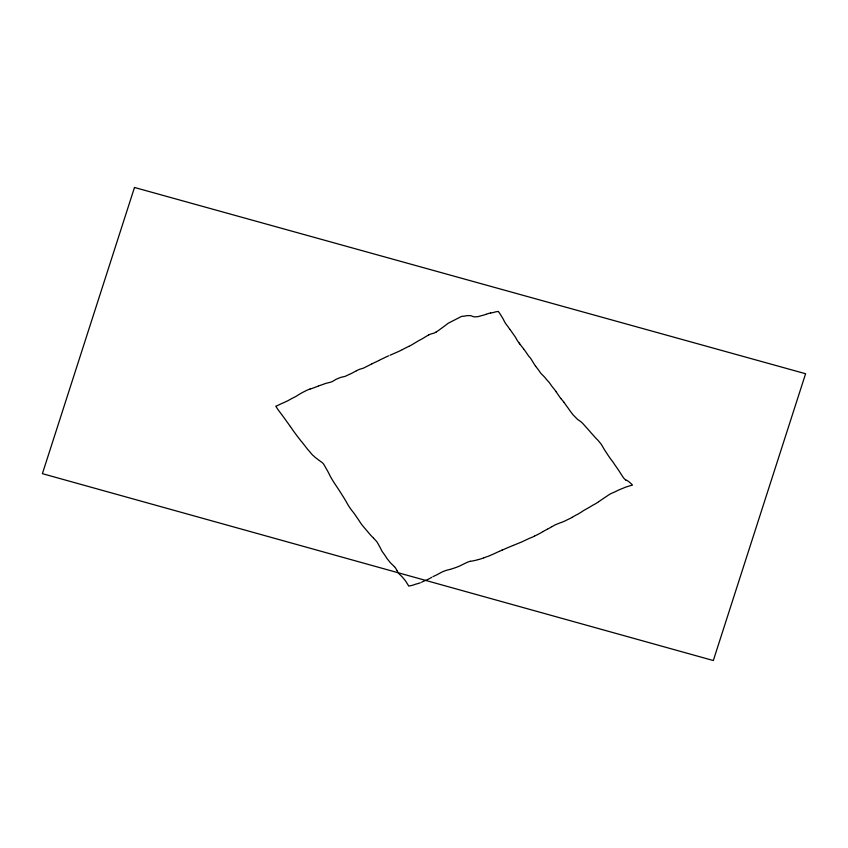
<?xml version="1.0" encoding="UTF-8"?>
<svg xmlns="http://www.w3.org/2000/svg" width="848" height="848" viewBox="0 0 848 848"><rect width="100%" height="100%" fill="white"/><g stroke="black" fill="none" stroke-linecap="round" stroke-linejoin="round"><path stroke-width="1.27" d="M598.752 501.666L604.476 497.755A36.369 16.907 -34.8 0 1 605.472 497.087L606.458 496.43A37.545 17.448 -34.8 0 0 607.2 495.942L608.694 494.925A10.473 4.865 -34.8 0 1 611.366 493.398L611.843 493.197A24.963 11.596 -34.8 0 1 612.542 492.9L613.719 492.412A22.525 10.473 -34.8 0 0 616.083 491.31L617.28 490.706A24.051 11.183 -34.8 0 1 620.842 489.105L621.764 488.755A28.037 13.038 -34.8 0 0 622.93 488.278L624.806 487.483A19.451 9.042 -34.8 0 1 627.594 486.498L632.513 485.056L629.545 482.215A34.715 13.345 67.8 0 1 629.078 481.865L628.304 481.282A21.751 8.363 67.8 0 0 626.704 480.371L625.729 479.873M598.508 501.836L598.253 502.005A17.893 8.321 -34.8 0 1 594.819 504.147L593.621 504.772A13.43 6.243 -34.8 0 0 592.89 505.175L591.671 505.917A28.567 13.282 -34.8 0 1 590.929 506.351L589.71 507.062A15.921 7.399 -34.8 0 0 588.978 507.507L585.586 509.447A12.667 5.883 -34.8 0 0 583.148 510.846L581.654 511.842A20.394 9.476 -34.8 0 1 577.265 514.471L576.555 514.821A26.871 12.487 -34.8 0 0 575.834 515.192A21.666 10.07 -34.8 0 0 573.651 516.453L573.407 516.602M436.222 331.971L434.748 332.787A5.788 2.692 -34.8 0 1 434.038 333.105L430.858 334.038A7.197 3.35 -34.8 0 0 428.749 334.886M427.54 335.585L428.749 334.896M427.053 335.882L425.59 336.741A20.543 9.551 -34.8 0 0 424.848 337.197L423.375 338.119A21.126 9.826 -34.8 0 1 421.191 339.338L419.749 340.101A24.624 11.448 -34.8 0 0 418.053 341.066L413.909 343.546A36.729 17.066 -34.8 0 0 413.167 344.002L411.693 344.903A17.331 8.056 -34.8 0 1 409.054 346.249M543.102 531.548L544.564 530.7A30.634 14.236 -34.8 0 1 547.458 529.131M542.858 531.696L540.674 532.947A34.026 15.815 -34.8 0 1 538.501 534.102L537.547 534.579M430.318 578.103L431.77 577.308M432.978 576.64L436.063 575.177A16.525 7.685 -34.8 0 0 438.935 573.672L439.911 573.131A18.592 8.639 -34.8 0 1 443.96 571.202A22.26 10.346 -34.8 0 1 447.193 570.1L449.684 569.474M552.037 526.64L552.525 526.364A27.062 12.582 -34.8 0 0 554.719 525.06L559.881 522.93A16.26 7.558 -34.8 0 0 560.804 522.633L561.726 522.315A21.412 9.953 -34.8 0 1 562.415 522.082L565.701 520.63A22.716 10.558 -34.8 0 1 568.351 519.273L569.538 518.722A17.172 7.982 -34.8 0 0 572.188 517.354M551.56 526.905L551.317 527.032A31.281 14.533 -34.8 0 0 550.585 527.435L549.864 527.859A28.334 13.165 -34.8 0 1 549.133 528.262A16.292 7.568 -34.8 0 1 548.412 528.654L547.935 528.898M378.897 360.474L379.618 360.093A23.097 10.738 -34.8 0 1 381.293 359.245L382.48 358.715A19.197 8.925 -34.8 0 0 383.423 358.269L384.854 357.559A29.245 13.589 -34.8 0 1 387.472 356.33L388.649 355.831M378.653 360.601L378.176 360.845A28.684 13.335 -34.8 0 1 375.791 362.011L373.904 362.87A22.271 10.356 -34.8 0 0 372.473 363.58L371.996 363.824M402.365 349.62L406.68 347.394A27.942 12.985 -34.8 0 1 408.111 346.705L408.821 346.376M402.122 349.736L400.691 350.478A31.122 14.469 -34.8 0 1 397.595 351.931L391.469 354.612M356.404 370.799L356.881 370.555A27.846 12.943 -34.8 0 1 357.835 370.067A9.816 4.558 -34.8 0 1 360.411 369.028L361.778 368.668A10.091 4.685 -34.8 0 0 364.099 367.82L371.032 364.311A35.923 16.695 -34.8 0 0 371.753 363.951M356.16 370.926L354.962 371.551A33.984 15.794 -34.8 0 0 353.998 372.06L352.789 372.728A20.606 9.572 -34.8 0 1 350.394 373.957L349.917 374.148M534.441 536.148L537.314 534.696M524.742 540.547L528.071 538.946A28.175 13.091 -34.8 0 1 530.424 537.929L531.357 537.558A20.999 9.763 -34.8 0 0 534.441 536.169M524.022 540.886L523.311 541.225A24.295 11.289 -34.8 0 1 521.425 542.073L520.958 542.264M421.53 582.247L424.382 580.912A16.324 7.59 -34.8 0 1 425.325 580.509L426.491 580.032A16.409 7.632 -34.8 0 0 429.597 578.506M420.343 582.809L417.587 583.689A16.663 7.738 -34.8 0 0 415.308 584.304L414.153 584.717A17.935 8.332 -34.8 0 1 411.619 585.502L408.747 586.053L408.333 585.417A17.501 6.731 67.8 0 1 407.803 584.579L406.87 583.011A22.069 8.48 67.8 0 0 406.34 582.12L406.203 581.908A12.709 4.887 67.8 0 0 404.655 579.82L403.934 578.961A31.27 12.02 67.8 0 1 403.51 578.442L402.789 577.573A20.606 7.918 67.8 0 0 401.316 576.025L399.079 573.863A6.148 2.364 67.8 0 1 398.094 572.506L396.906 570.397M502.408 550.013L501.698 550.331M390.059 355.227L391.002 354.824M349.45 374.35L348.984 374.551A14.109 6.561 -34.8 0 0 348.507 374.774A22.292 10.356 -34.8 0 0 347.797 375.113L345.422 376.236A5.713 2.661 -34.8 0 1 344.733 376.48L341.574 377.159A18.476 8.586 -34.8 0 0 338.564 378.25L336.2 379.268A5.554 2.576 -34.8 0 0 335.479 379.671L332.543 381.441A5.258 2.438 -34.8 0 1 331.61 381.844L329.554 382.448M499.578 551.253L506.892 548.041A34.185 15.889 -34.8 0 1 507.592 547.734L513.22 545.423M499.345 551.348L498.645 551.645A24.634 11.448 -34.8 0 0 497.225 552.271L495.084 553.299A32.881 15.285 -34.8 0 1 493.663 553.935L492.487 554.444A27.952 12.996 -34.8 0 0 491.787 554.751L490.833 555.186A21.423 9.953 -34.8 0 1 488.024 556.33L487.791 556.405M520.481 542.455L513.453 545.328M318.742 385.904L324.996 383.678A25.355 11.787 -34.8 0 1 325.696 383.444L325.918 383.37A10.589 4.929 -34.8 0 1 326.607 383.179L327.964 382.872A15.285 7.102 -34.8 0 0 328.642 382.702L329.098 382.575M318.286 386.073L313.845 387.769A34.821 16.186 -34.8 0 0 313.145 388.055L309.923 389.137M485.999 314.343L486.932 314.004A19.122 8.883 -34.8 0 1 490.579 312.986M487.102 556.648L486.869 556.733A29.733 13.822 -34.8 0 0 485.936 557.072L485.003 557.422A26.246 12.201 -34.8 0 1 484.081 557.761L483.848 557.836M483.614 557.92L481.993 558.482A31.832 14.798 -34.8 0 1 481.304 558.737A13.229 6.148 -34.8 0 1 480.615 558.959L479.936 559.15M478.336 559.595L479.247 559.33M477.88 559.722L477.657 559.786A31.291 14.543 -34.8 0 1 476.067 560.199L472.908 560.899A28.525 13.261 -34.8 0 1 471.573 561.143L470.237 561.355M450.14 569.358L450.818 569.178A13.685 6.36 -34.8 0 0 451.73 568.902L452.885 568.52A31.609 14.692 -34.8 0 1 453.574 568.287L454.496 567.99A29.468 13.695 -34.8 0 0 456.807 567.164L457.04 567.068A29.51 13.716 -34.8 0 0 461.291 565.213L462.012 564.842A33.273 15.465 -34.8 0 1 462.966 564.376L466.061 562.881A12.476 5.798 -34.8 0 1 470.269 561.281M490.568 313.018L492.137 312.742A18.974 8.819 -34.8 0 0 493.928 312.361L495.306 311.947A9.71 4.516 -34.8 0 1 495.974 311.788L497.935 311.492M498.062 311.481L498.317 311.449A15.137 5.819 67.8 0 1 500.331 314.385L502.228 317.417A9.646 3.71 67.8 0 1 503.542 319.728L504.306 321.286A11.448 4.399 67.8 0 0 506.616 324.89L507.178 325.632A26.733 10.282 67.8 0 1 507.613 326.183A15.805 6.074 67.8 0 1 508.037 326.756L508.588 327.54A33.581 12.911 67.8 0 0 509.288 328.515L509.712 329.077M394.437 566.676L391.447 563.782A19.727 7.59 67.8 0 1 389.688 561.917L388.978 560.994A25.09 9.646 67.8 0 0 388.543 560.454L387.684 559.404A13.674 5.258 67.8 0 1 386.296 557.433L385.617 556.362A20.267 7.791 67.8 0 0 383.953 553.956L382.278 551.635A5.533 2.131 67.8 0 1 381.876 550.967L381.102 549.44A25.504 9.805 67.8 0 0 379.692 546.716L378.25 544.087A28.27 10.865 67.8 0 0 377.72 543.144L377.053 542.042A5.342 2.056 67.8 0 0 376.629 541.459L375.017 539.731A24.974 9.604 67.8 0 1 374.275 538.968L373.544 538.151M536.36 367.195L535.65 366.294M560.804 398.475L562.68 400.68A20.575 7.908 67.8 0 1 564.111 402.461M518.934 342.772L517.81 341.267A7.59 2.915 67.8 0 1 517.397 340.631L517.004 339.953A27.74 10.664 67.8 0 1 516.602 339.242L515.679 337.61A17.925 6.89 67.8 0 0 514.439 335.755L511.662 331.801M290.376 426.555L284.928 418.954A26.659 10.25 67.8 0 0 284.091 417.778L283.529 417.025A34.821 13.388 67.8 0 1 282.978 416.273L282.554 415.69A26.723 10.271 67.8 0 0 281.854 414.736L281.144 413.824A36.347 13.981 67.8 0 1 280.72 413.273L278.748 410.623A25.726 9.89 67.8 0 1 277.084 408.217L275.791 406.181L276.3 406.001A13.027 6.053 -34.8 0 0 277.625 405.492L279.999 404.337A20.914 9.72 -34.8 0 1 281.43 403.659L283.539 402.747A35.595 16.547 -34.8 0 0 285.204 401.984L287.112 401.072A23.225 10.791 -34.8 0 0 288.299 400.479A11.83 5.501 -34.8 0 0 288.786 400.214L290.239 399.387A25.737 11.967 -34.8 0 1 292.412 398.221L295.761 396.525A8.978 4.176 -34.8 0 0 296.493 396.09L297.966 395.147A23.68 11.003 -34.8 0 1 299.683 394.097L301.135 393.249A29.542 13.738 -34.8 0 1 303.075 392.189L305.238 391.087A18.624 8.66 -34.8 0 1 309.944 389.062M509.987 329.459L511.386 331.398M523.598 348.857L523.46 348.666A16.525 6.349 67.8 0 0 522.039 346.874L520.057 344.309M523.735 349.047L524.17 349.641A34.005 13.08 67.8 0 0 524.594 350.213L525.304 351.167A13.473 5.183 67.8 0 1 525.845 351.952L528.601 355.99A6.869 2.639 67.8 0 0 529.035 356.51L529.915 357.453A7.621 2.936 67.8 0 1 531.314 359.393L533.063 362.255A22.387 8.607 67.8 0 1 533.604 363.124L534.145 364.004A16.409 6.307 67.8 0 0 535.639 366.325M564.111 402.482L564.938 403.68A33.083 12.72 67.8 0 0 565.351 404.284L566.888 406.425A29.701 11.427 67.8 0 0 567.45 407.188L568.149 408.132A13.345 5.13 67.8 0 1 568.573 408.715L569.4 409.934A14.851 5.713 67.8 0 0 569.814 410.527L572.633 414.301A9.614 3.699 67.8 0 0 573.206 414.99L577.361 419.188A9.71 3.731 67.8 0 0 577.827 419.58L579.544 420.746A27.666 10.632 67.8 0 1 582.597 423.279L584.505 425.389A35.68 13.716 67.8 0 1 585.237 426.215L588.883 430.286A22.949 8.83 67.8 0 1 589.901 431.42L590.621 432.3A31.736 12.201 67.8 0 0 592.074 433.953L592.805 434.748A34.376 13.218 67.8 0 1 593.536 435.554L594.692 436.9A22.345 8.586 67.8 0 0 595.72 438.024L597.204 439.518A20.617 7.929 67.8 0 0 597.957 440.25L601.105 444.108A15.052 5.788 67.8 0 1 602.451 446.281L603.246 447.68A32.733 12.582 67.8 0 0 605.122 450.786L608.419 455.779A35.69 13.727 67.8 0 0 608.97 456.574L610.645 458.938A26.362 10.134 67.8 0 0 611.62 460.273L612.33 461.185A18.826 7.24 67.8 0 1 613.454 462.701L614.132 463.771A20.172 7.759 67.8 0 0 615.648 465.987L617.598 468.764A33.136 12.741 67.8 0 0 618.001 469.389L618.966 470.831A20.267 7.791 67.8 0 1 620.058 472.537L623.333 477.583A13.918 5.353 67.8 0 0 625.75 480.021M556.235 391.882L556.913 392.931A26.617 10.24 67.8 0 0 557.74 394.15L559.542 396.758A19.313 7.431 67.8 0 0 560.804 398.496M436.222 331.981A23.214 10.791 -34.8 0 0 439.444 329.777L443.981 326.469A12.476 5.798 -34.8 0 0 444.744 325.876L448.03 323.364A5.088 2.364 -34.8 0 1 448.762 322.961L461.471 316.452A4.219 1.961 -34.8 0 1 462.139 316.315L463.443 316.251A8.766 4.081 -34.8 0 0 464.1 316.187L465.669 315.901A17.575 8.173 -34.8 0 1 467.46 315.615L470.248 315.615A9.922 4.611 -34.8 0 1 470.873 315.71L473.672 316.781A4.929 2.29 -34.8 0 0 474.297 316.855L477.127 316.749A6.137 2.851 -34.8 0 0 477.784 316.675L480.286 316.007A23.426 10.886 -34.8 0 1 481.431 315.679L482.554 315.403A26.458 12.296 -34.8 0 0 485.999 314.364M394.447 566.538A11.215 4.314 67.8 0 1 396.896 570.418M373.544 538.151A28.334 10.897 67.8 0 0 372.367 536.922L371.625 536.18A19.345 7.441 67.8 0 1 370.587 535.099L363.082 526.248A24.189 9.296 67.8 0 1 360.262 522.474L359.584 521.393A36.347 13.981 67.8 0 0 359.181 520.767L354.485 513.888A34.153 13.133 67.8 0 0 353.351 512.393L351.931 510.602A28.652 11.013 67.8 0 1 348.327 505.387A29.023 11.162 67.8 0 1 347.129 503.33L346.482 502.143A29.786 11.459 67.8 0 0 345.952 501.2L343.133 496.557A13.748 5.289 67.8 0 1 342.719 495.932L340.006 491.649A32.351 12.434 67.8 0 1 339.603 491.013L339.052 490.144A22.811 8.766 67.8 0 0 338.373 489.095L337.684 488.077A36.517 14.045 67.8 0 1 337.271 487.452L334.801 483.763A22.811 8.766 67.8 0 1 333.434 481.643L331.557 478.516A18.455 7.091 67.8 0 1 329.851 475.452L329.098 473.873A25.196 9.688 67.8 0 0 327.932 471.636L327.286 470.449A38.383 14.755 67.8 0 0 326.756 469.516L323.841 464.45A5.183 1.993 67.8 0 0 323.279 463.676L322.685 463.04A11.247 4.325 67.8 0 0 321.307 461.99L315.414 457.57A18.635 7.166 67.8 0 1 314.958 457.157L314.205 456.447A14.978 5.756 67.8 0 0 313.749 456.033L312.838 455.259A10.07 3.869 67.8 0 1 312.234 454.676L311.364 453.701A33.793 12.996 67.8 0 1 310.209 452.302L309.923 451.942A27.062 10.409 67.8 0 0 309.499 451.412A12.052 4.632 67.8 0 0 309.064 450.913L308.184 449.959A16.759 6.445 67.8 0 1 306.743 448.21L306.181 447.458A24.051 9.243 67.8 0 0 305.471 446.525L303.075 443.493A21.348 8.204 67.8 0 0 302.206 442.391L301.326 441.373A14.755 5.671 67.8 0 1 300.902 440.854L297.224 436.105A23.044 8.862 67.8 0 1 296.514 435.172L295.814 434.197A25.387 9.763 67.8 0 0 295.252 433.434L294.691 432.681A33.284 12.794 67.8 0 1 293.843 431.537L292.592 429.766A33.941 13.049 67.8 0 1 292.041 428.95L291.627 428.335A23.278 8.946 67.8 0 0 290.376 426.544M572.919 516.898A28.238 13.123 -34.8 0 1 572.177 517.344M518.934 342.772A18.932 7.282 67.8 0 1 520.057 344.299M536.646 367.544A33.008 12.688 67.8 0 1 539.042 370.724L539.731 371.721A16.674 6.413 67.8 0 0 541.437 373.957L543.812 376.311A21.974 8.448 67.8 0 1 544.554 377.063A12.158 4.675 67.8 0 1 544.988 377.561L546.133 378.992A18.656 7.176 67.8 0 0 547.14 380.222L548.02 381.144A15.137 5.819 67.8 0 1 549.472 382.819L550.585 384.43A26.532 10.208 67.8 0 0 552.26 386.73L554.412 389.391A22.557 8.671 67.8 0 1 556.235 391.861M134.482 187.472L42.4 473.661L713.316 660.528L805.6 373.735L134.482 187.472M421.053 582.47L421.053 582.47"/></g></svg>
